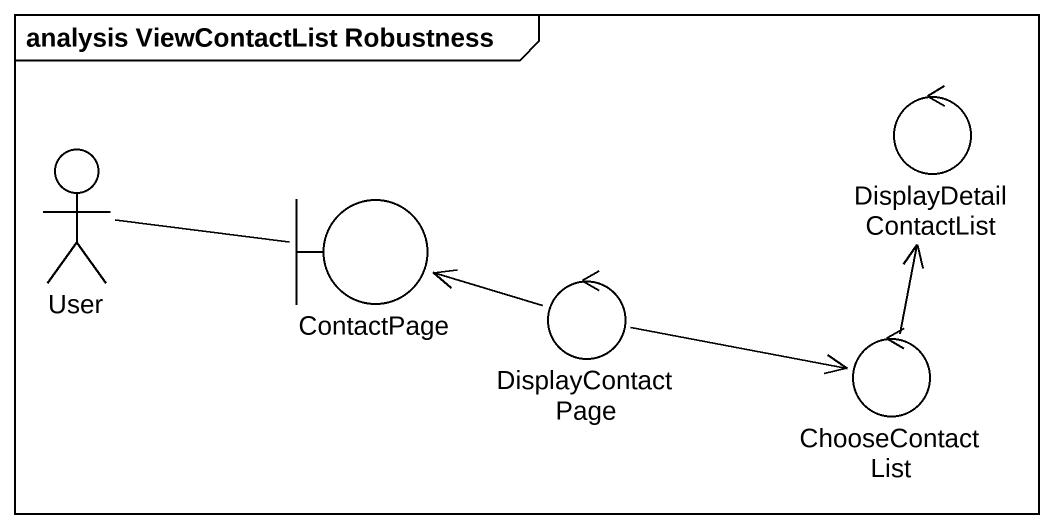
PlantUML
@startuml
mainframe analysis ViewContactList Robustness
control DisplayDetailContactList
actor User
boundary ContactPage
control DisplayContactPage
control ChooseContactList
User -right- ContactPage
DisplayContactPage -left-> ContactPage
DisplayContactPage -right-> ChooseContactList
ChooseContactList -up-> DisplayDetailContactList
@enduml
